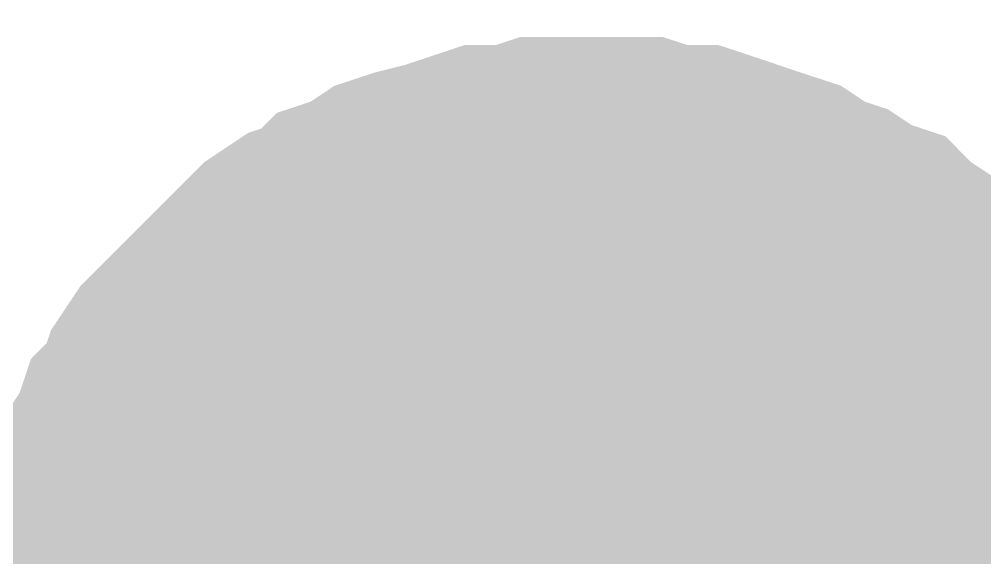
# Model space of a CAD drawing. Header units: inches. Extents: x 0 to 841, y 0 to 594.
# Drawn here: x 279.194 to 280.579, y 275.156 to 275.929 of the extents above; entities that cross this region are included whole.
import ezdxf

# ---------------------------------------------------------------- set-up
doc = ezdxf.new("R2010")
doc.units = ezdxf.units.IN
doc.layers.add('Sheet', color=255, linetype='Continuous')

msp = doc.modelspace()

# ---------------------------------------------------------------- linework, layer by layer
at = {"layer": 'Sheet'}
for points in [[(350.0049, 299.9983, 0.7493, 0.7493, 0), (312.5116, 299.9983, 0.7493, 0.7493, 0), (312.5116, 274.99, 0.7493, 0.7493, 0), (280.0152, 274.99, 0.7493, 0.7493, 0), (262.5093, 274.99, 0.7493, 0.7493, 0), (257.5125, 274.99, 0.7493, 0.7493, 0)], [(279.2516, 274.99, 0.2997, 0.2997, 0), (279.2516, 275.0349, 0.2997, 0.2997, 0), (279.2516, 275.0686, 0.2997, 0.2997, 0), (279.2628, 275.1023, 0.2997, 0.2997, 0), (279.2628, 275.1472, 0.2997, 0.2997, 0), (279.2741, 275.1809, 0.2997, 0.2997, 0), (279.2853, 275.2146, 0.2997, 0.2997, 0), (279.2965, 275.2595, 0.2997, 0.2997, 0), (279.3078, 275.2932, 0.2997, 0.2997, 0), (279.3302, 275.3269, 0.2997, 0.2997, 0), (279.3414, 275.3606, 0.2997, 0.2997, 0), (279.3639, 275.3831, 0.2997, 0.2997, 0), (279.3751, 275.4167, 0.2997, 0.2997, 0), (279.3976, 275.4504, 0.2997, 0.2997, 0), (279.42, 275.4729, 0.2997, 0.2997, 0), (279.4537, 275.5066, 0.2997, 0.2997, 0), (279.4762, 275.529, 0.2997, 0.2997, 0), (279.4987, 275.5515, 0.2997, 0.2997, 0), (279.5323, 275.5852, 0.2997, 0.2997, 0), (279.5548, 275.6076, 0.2997, 0.2997, 0), (279.5885, 275.6301, 0.2997, 0.2997, 0), (279.6222, 275.6413, 0.2997, 0.2997, 0), (279.6446, 275.6638, 0.2997, 0.2997, 0), (279.6783, 275.675, 0.2997, 0.2997, 0), (279.712, 275.6975, 0.2997, 0.2997, 0), (279.7457, 275.7087, 0.2997, 0.2997, 0), (279.7906, 275.7199, 0.2997, 0.2997, 0), (279.8243, 275.7312, 0.2997, 0.2997, 0), (279.858, 275.7424, 0.2997, 0.2997, 0), (279.9029, 275.7424, 0.2997, 0.2997, 0), (279.9366, 275.7536, 0.2997, 0.2997, 0), (279.9703, 275.7536, 0.2997, 0.2997, 0), (280.0152, 275.7536, 0.2997, 0.2997, 0)], [(279.2516, 274.99, 0.2997, 0.2997, 0), (279.2516, 275.0349, 0.2997, 0.2997, 0), (279.2516, 275.0686, 0.2997, 0.2997, 0), (279.2628, 275.1023, 0.2997, 0.2997, 0), (279.2628, 275.1472, 0.2997, 0.2997, 0), (279.2741, 275.1809, 0.2997, 0.2997, 0), (279.2853, 275.2146, 0.2997, 0.2997, 0), (279.2965, 275.2595, 0.2997, 0.2997, 0), (279.3078, 275.2932, 0.2997, 0.2997, 0), (279.3302, 275.3269, 0.2997, 0.2997, 0), (279.3414, 275.3606, 0.2997, 0.2997, 0), (279.3639, 275.3831, 0.2997, 0.2997, 0), (279.3751, 275.4167, 0.2997, 0.2997, 0), (279.3976, 275.4504, 0.2997, 0.2997, 0), (279.42, 275.4729, 0.2997, 0.2997, 0), (279.4537, 275.5066, 0.2997, 0.2997, 0), (279.4762, 275.529, 0.2997, 0.2997, 0), (279.4987, 275.5515, 0.2997, 0.2997, 0), (279.5323, 275.5852, 0.2997, 0.2997, 0), (279.5548, 275.6076, 0.2997, 0.2997, 0), (279.5885, 275.6301, 0.2997, 0.2997, 0), (279.6222, 275.6413, 0.2997, 0.2997, 0), (279.6446, 275.6638, 0.2997, 0.2997, 0), (279.6783, 275.675, 0.2997, 0.2997, 0), (279.712, 275.6975, 0.2997, 0.2997, 0), (279.7457, 275.7087, 0.2997, 0.2997, 0), (279.7906, 275.7199, 0.2997, 0.2997, 0), (279.8243, 275.7312, 0.2997, 0.2997, 0), (279.858, 275.7424, 0.2997, 0.2997, 0), (279.9029, 275.7424, 0.2997, 0.2997, 0), (279.9366, 275.7536, 0.2997, 0.2997, 0), (279.9703, 275.7536, 0.2997, 0.2997, 0), (280.0152, 275.7536, 0.2997, 0.2997, 0)], [(279.2516, 274.99, 0.2997, 0.2997, 0), (279.2516, 275.0349, 0.2997, 0.2997, 0), (279.2516, 275.0686, 0.2997, 0.2997, 0), (279.2628, 275.1023, 0.2997, 0.2997, 0), (279.2628, 275.1472, 0.2997, 0.2997, 0), (279.2741, 275.1809, 0.2997, 0.2997, 0), (279.2853, 275.2146, 0.2997, 0.2997, 0), (279.2965, 275.2595, 0.2997, 0.2997, 0), (279.3078, 275.2932, 0.2997, 0.2997, 0), (279.3302, 275.3269, 0.2997, 0.2997, 0), (279.3414, 275.3606, 0.2997, 0.2997, 0), (279.3639, 275.3831, 0.2997, 0.2997, 0), (279.3751, 275.4167, 0.2997, 0.2997, 0), (279.3976, 275.4504, 0.2997, 0.2997, 0), (279.42, 275.4729, 0.2997, 0.2997, 0), (279.4537, 275.5066, 0.2997, 0.2997, 0), (279.4762, 275.529, 0.2997, 0.2997, 0), (279.4987, 275.5515, 0.2997, 0.2997, 0), (279.5323, 275.5852, 0.2997, 0.2997, 0), (279.5548, 275.6076, 0.2997, 0.2997, 0), (279.5885, 275.6301, 0.2997, 0.2997, 0), (279.6222, 275.6413, 0.2997, 0.2997, 0), (279.6446, 275.6638, 0.2997, 0.2997, 0), (279.6783, 275.675, 0.2997, 0.2997, 0), (279.712, 275.6975, 0.2997, 0.2997, 0), (279.7457, 275.7087, 0.2997, 0.2997, 0), (279.7906, 275.7199, 0.2997, 0.2997, 0), (279.8243, 275.7312, 0.2997, 0.2997, 0), (279.858, 275.7424, 0.2997, 0.2997, 0), (279.9029, 275.7424, 0.2997, 0.2997, 0), (279.9366, 275.7536, 0.2997, 0.2997, 0), (279.9703, 275.7536, 0.2997, 0.2997, 0), (280.0152, 275.7536, 0.2997, 0.2997, 0)], [(280.0152, 275.7536, 0.2997, 0.2997, 0), (280.0152, 275.7536, 0.2997, 0.2997, 0)], [(280.0152, 275.7536, 0.2997, 0.2997, 0), (280.0489, 275.7536, 0.2997, 0.2997, 0), (280.0938, 275.7536, 0.2997, 0.2997, 0), (280.1275, 275.7424, 0.2997, 0.2997, 0), (280.1724, 275.7424, 0.2997, 0.2997, 0), (280.2061, 275.7312, 0.2997, 0.2997, 0), (280.2398, 275.7199, 0.2997, 0.2997, 0), (280.2734, 275.7087, 0.2997, 0.2997, 0), (280.3071, 275.6975, 0.2997, 0.2997, 0), (280.3408, 275.675, 0.2997, 0.2997, 0), (280.3745, 275.6638, 0.2997, 0.2997, 0), (280.4082, 275.6413, 0.2997, 0.2997, 0), (280.4419, 275.6301, 0.2997, 0.2997, 0), (280.4643, 275.6076, 0.2997, 0.2997, 0), (280.498, 275.5852, 0.2997, 0.2997, 0), (280.5317, 275.5515, 0.2997, 0.2997, 0), (280.5542, 275.529, 0.2997, 0.2997, 0), (280.5766, 275.5066, 0.2997, 0.2997, 0), (280.5991, 275.4729, 0.2997, 0.2997, 0), (280.6215, 275.4504, 0.2997, 0.2997, 0), (280.644, 275.4167, 0.2997, 0.2997, 0), (280.6665, 275.3831, 0.2997, 0.2997, 0), (280.6889, 275.3606, 0.2997, 0.2997, 0), (280.7001, 275.3269, 0.2997, 0.2997, 0), (280.7226, 275.2932, 0.2997, 0.2997, 0), (280.7338, 275.2595, 0.2997, 0.2997, 0)], [(280.0152, 275.7536, 0.2997, 0.2997, 0), (280.0152, 275.7536, 0.2997, 0.2997, 0)], [(280.0152, 275.7536, 0.2997, 0.2997, 0), (280.0489, 275.7536, 0.2997, 0.2997, 0), (280.0938, 275.7536, 0.2997, 0.2997, 0), (280.1275, 275.7424, 0.2997, 0.2997, 0), (280.1724, 275.7424, 0.2997, 0.2997, 0), (280.2061, 275.7312, 0.2997, 0.2997, 0), (280.2398, 275.7199, 0.2997, 0.2997, 0), (280.2734, 275.7087, 0.2997, 0.2997, 0), (280.3071, 275.6975, 0.2997, 0.2997, 0), (280.3408, 275.675, 0.2997, 0.2997, 0), (280.3745, 275.6638, 0.2997, 0.2997, 0), (280.4082, 275.6413, 0.2997, 0.2997, 0), (280.4419, 275.6301, 0.2997, 0.2997, 0), (280.4643, 275.6076, 0.2997, 0.2997, 0), (280.498, 275.5852, 0.2997, 0.2997, 0), (280.5317, 275.5515, 0.2997, 0.2997, 0), (280.5542, 275.529, 0.2997, 0.2997, 0), (280.5766, 275.5066, 0.2997, 0.2997, 0), (280.5991, 275.4729, 0.2997, 0.2997, 0), (280.6215, 275.4504, 0.2997, 0.2997, 0), (280.644, 275.4167, 0.2997, 0.2997, 0), (280.6665, 275.3831, 0.2997, 0.2997, 0), (280.6889, 275.3606, 0.2997, 0.2997, 0), (280.7001, 275.3269, 0.2997, 0.2997, 0), (280.7226, 275.2932, 0.2997, 0.2997, 0), (280.7338, 275.2595, 0.2997, 0.2997, 0)], [(280.0152, 275.7536, 0.2997, 0.2997, 0), (280.0152, 275.7536, 0.2997, 0.2997, 0)], [(280.0152, 275.7536, 0.2997, 0.2997, 0), (280.0489, 275.7536, 0.2997, 0.2997, 0), (280.0938, 275.7536, 0.2997, 0.2997, 0), (280.1275, 275.7424, 0.2997, 0.2997, 0), (280.1724, 275.7424, 0.2997, 0.2997, 0), (280.2061, 275.7312, 0.2997, 0.2997, 0), (280.2398, 275.7199, 0.2997, 0.2997, 0), (280.2734, 275.7087, 0.2997, 0.2997, 0), (280.3071, 275.6975, 0.2997, 0.2997, 0), (280.3408, 275.675, 0.2997, 0.2997, 0), (280.3745, 275.6638, 0.2997, 0.2997, 0), (280.4082, 275.6413, 0.2997, 0.2997, 0), (280.4419, 275.6301, 0.2997, 0.2997, 0), (280.4643, 275.6076, 0.2997, 0.2997, 0), (280.498, 275.5852, 0.2997, 0.2997, 0), (280.5317, 275.5515, 0.2997, 0.2997, 0), (280.5542, 275.529, 0.2997, 0.2997, 0), (280.5766, 275.5066, 0.2997, 0.2997, 0), (280.5991, 275.4729, 0.2997, 0.2997, 0), (280.6215, 275.4504, 0.2997, 0.2997, 0), (280.644, 275.4167, 0.2997, 0.2997, 0), (280.6665, 275.3831, 0.2997, 0.2997, 0), (280.6889, 275.3606, 0.2997, 0.2997, 0), (280.7001, 275.3269, 0.2997, 0.2997, 0), (280.7226, 275.2932, 0.2997, 0.2997, 0), (280.7338, 275.2595, 0.2997, 0.2997, 0)], [(279.2628, 275.1023, 0.0991, 0.0991, 0), (279.2628, 275.1472, 0.0991, 0.0991, 0), (279.2741, 275.1809, 0.0991, 0.0991, 0), (279.2853, 275.2146, 0.0991, 0.0991, 0), (279.2965, 275.2595, 0.0991, 0.0991, 0), (279.3078, 275.2932, 0.0991, 0.0991, 0), (279.3302, 275.3269, 0.0991, 0.0991, 0), (279.3414, 275.3606, 0.0991, 0.0991, 0), (279.3639, 275.3831, 0.0991, 0.0991, 0), (279.3751, 275.4167, 0.0991, 0.0991, 0), (279.3976, 275.4504, 0.0991, 0.0991, 0), (279.42, 275.4729, 0.0991, 0.0991, 0), (279.4537, 275.5066, 0.0991, 0.0991, 0), (279.4762, 275.529, 0.0991, 0.0991, 0), (279.4987, 275.5515, 0.0991, 0.0991, 0), (279.5323, 275.5852, 0.0991, 0.0991, 0), (279.5548, 275.6076, 0.0991, 0.0991, 0), (279.5885, 275.6301, 0.0991, 0.0991, 0), (279.6222, 275.6413, 0.0991, 0.0991, 0), (279.6446, 275.6638, 0.0991, 0.0991, 0), (279.6783, 275.675, 0.0991, 0.0991, 0), (279.712, 275.6975, 0.0991, 0.0991, 0), (279.7457, 275.7087, 0.0991, 0.0991, 0), (279.7906, 275.7199, 0.0991, 0.0991, 0), (279.8243, 275.7312, 0.0991, 0.0991, 0), (279.858, 275.7424, 0.0991, 0.0991, 0), (279.9029, 275.7424, 0.0991, 0.0991, 0), (279.9366, 275.7536, 0.0991, 0.0991, 0), (279.9703, 275.7536, 0.0991, 0.0991, 0), (280.0152, 275.7536, 0.0991, 0.0991, 0)], [(279.2628, 275.1023, 0.0991, 0.0991, 0), (279.2628, 275.1472, 0.0991, 0.0991, 0), (279.2741, 275.1809, 0.0991, 0.0991, 0), (279.2853, 275.2146, 0.0991, 0.0991, 0), (279.2965, 275.2595, 0.0991, 0.0991, 0), (279.3078, 275.2932, 0.0991, 0.0991, 0), (279.3302, 275.3269, 0.0991, 0.0991, 0), (279.3414, 275.3606, 0.0991, 0.0991, 0), (279.3639, 275.3831, 0.0991, 0.0991, 0), (279.3751, 275.4167, 0.0991, 0.0991, 0), (279.3976, 275.4504, 0.0991, 0.0991, 0), (279.42, 275.4729, 0.0991, 0.0991, 0), (279.4537, 275.5066, 0.0991, 0.0991, 0), (279.4762, 275.529, 0.0991, 0.0991, 0), (279.4987, 275.5515, 0.0991, 0.0991, 0), (279.5323, 275.5852, 0.0991, 0.0991, 0), (279.5548, 275.6076, 0.0991, 0.0991, 0), (279.5885, 275.6301, 0.0991, 0.0991, 0), (279.6222, 275.6413, 0.0991, 0.0991, 0), (279.6446, 275.6638, 0.0991, 0.0991, 0), (279.6783, 275.675, 0.0991, 0.0991, 0), (279.712, 275.6975, 0.0991, 0.0991, 0), (279.7457, 275.7087, 0.0991, 0.0991, 0), (279.7906, 275.7199, 0.0991, 0.0991, 0), (279.8243, 275.7312, 0.0991, 0.0991, 0), (279.858, 275.7424, 0.0991, 0.0991, 0), (279.9029, 275.7424, 0.0991, 0.0991, 0), (279.9366, 275.7536, 0.0991, 0.0991, 0), (279.9703, 275.7536, 0.0991, 0.0991, 0), (280.0152, 275.7536, 0.0991, 0.0991, 0)], [(279.2628, 275.1023, 0.0991, 0.0991, 0), (279.2628, 275.1472, 0.0991, 0.0991, 0), (279.2741, 275.1809, 0.0991, 0.0991, 0), (279.2853, 275.2146, 0.0991, 0.0991, 0), (279.2965, 275.2595, 0.0991, 0.0991, 0), (279.3078, 275.2932, 0.0991, 0.0991, 0), (279.3302, 275.3269, 0.0991, 0.0991, 0), (279.3414, 275.3606, 0.0991, 0.0991, 0), (279.3639, 275.3831, 0.0991, 0.0991, 0), (279.3751, 275.4167, 0.0991, 0.0991, 0), (279.3976, 275.4504, 0.0991, 0.0991, 0), (279.42, 275.4729, 0.0991, 0.0991, 0), (279.4537, 275.5066, 0.0991, 0.0991, 0), (279.4762, 275.529, 0.0991, 0.0991, 0), (279.4987, 275.5515, 0.0991, 0.0991, 0), (279.5323, 275.5852, 0.0991, 0.0991, 0), (279.5548, 275.6076, 0.0991, 0.0991, 0), (279.5885, 275.6301, 0.0991, 0.0991, 0), (279.6222, 275.6413, 0.0991, 0.0991, 0), (279.6446, 275.6638, 0.0991, 0.0991, 0), (279.6783, 275.675, 0.0991, 0.0991, 0), (279.712, 275.6975, 0.0991, 0.0991, 0), (279.7457, 275.7087, 0.0991, 0.0991, 0), (279.7906, 275.7199, 0.0991, 0.0991, 0), (279.8243, 275.7312, 0.0991, 0.0991, 0), (279.858, 275.7424, 0.0991, 0.0991, 0), (279.9029, 275.7424, 0.0991, 0.0991, 0), (279.9366, 275.7536, 0.0991, 0.0991, 0), (279.9703, 275.7536, 0.0991, 0.0991, 0), (280.0152, 275.7536, 0.0991, 0.0991, 0)], [(280.0152, 275.7536, 0.0991, 0.0991, 0), (280.0152, 275.7536, 0.0991, 0.0991, 0)], [(280.0152, 275.7536, 0.0991, 0.0991, 0), (280.0489, 275.7536, 0.0991, 0.0991, 0), (280.0938, 275.7536, 0.0991, 0.0991, 0), (280.1275, 275.7424, 0.0991, 0.0991, 0), (280.1724, 275.7424, 0.0991, 0.0991, 0), (280.2061, 275.7312, 0.0991, 0.0991, 0), (280.2398, 275.7199, 0.0991, 0.0991, 0), (280.2734, 275.7087, 0.0991, 0.0991, 0), (280.3071, 275.6975, 0.0991, 0.0991, 0), (280.3408, 275.675, 0.0991, 0.0991, 0), (280.3745, 275.6638, 0.0991, 0.0991, 0), (280.4082, 275.6413, 0.0991, 0.0991, 0), (280.4419, 275.6301, 0.0991, 0.0991, 0), (280.4643, 275.6076, 0.0991, 0.0991, 0), (280.498, 275.5852, 0.0991, 0.0991, 0), (280.5317, 275.5515, 0.0991, 0.0991, 0), (280.5542, 275.529, 0.0991, 0.0991, 0), (280.5766, 275.5066, 0.0991, 0.0991, 0), (280.5991, 275.4729, 0.0991, 0.0991, 0), (280.6215, 275.4504, 0.0991, 0.0991, 0), (280.644, 275.4167, 0.0991, 0.0991, 0)], [(280.0152, 275.7536, 0.0991, 0.0991, 0), (280.0152, 275.7536, 0.0991, 0.0991, 0)], [(280.0152, 275.7536, 0.0991, 0.0991, 0), (280.0489, 275.7536, 0.0991, 0.0991, 0), (280.0938, 275.7536, 0.0991, 0.0991, 0), (280.1275, 275.7424, 0.0991, 0.0991, 0), (280.1724, 275.7424, 0.0991, 0.0991, 0), (280.2061, 275.7312, 0.0991, 0.0991, 0), (280.2398, 275.7199, 0.0991, 0.0991, 0), (280.2734, 275.7087, 0.0991, 0.0991, 0), (280.3071, 275.6975, 0.0991, 0.0991, 0), (280.3408, 275.675, 0.0991, 0.0991, 0), (280.3745, 275.6638, 0.0991, 0.0991, 0), (280.4082, 275.6413, 0.0991, 0.0991, 0), (280.4419, 275.6301, 0.0991, 0.0991, 0), (280.4643, 275.6076, 0.0991, 0.0991, 0), (280.498, 275.5852, 0.0991, 0.0991, 0), (280.5317, 275.5515, 0.0991, 0.0991, 0), (280.5542, 275.529, 0.0991, 0.0991, 0), (280.5766, 275.5066, 0.0991, 0.0991, 0), (280.5991, 275.4729, 0.0991, 0.0991, 0), (280.6215, 275.4504, 0.0991, 0.0991, 0), (280.644, 275.4167, 0.0991, 0.0991, 0)], [(280.0152, 275.7536, 0.0991, 0.0991, 0), (280.0152, 275.7536, 0.0991, 0.0991, 0)], [(280.0152, 275.7536, 0.0991, 0.0991, 0), (280.0489, 275.7536, 0.0991, 0.0991, 0), (280.0938, 275.7536, 0.0991, 0.0991, 0), (280.1275, 275.7424, 0.0991, 0.0991, 0), (280.1724, 275.7424, 0.0991, 0.0991, 0), (280.2061, 275.7312, 0.0991, 0.0991, 0), (280.2398, 275.7199, 0.0991, 0.0991, 0), (280.2734, 275.7087, 0.0991, 0.0991, 0), (280.3071, 275.6975, 0.0991, 0.0991, 0), (280.3408, 275.675, 0.0991, 0.0991, 0), (280.3745, 275.6638, 0.0991, 0.0991, 0), (280.4082, 275.6413, 0.0991, 0.0991, 0), (280.4419, 275.6301, 0.0991, 0.0991, 0), (280.4643, 275.6076, 0.0991, 0.0991, 0), (280.498, 275.5852, 0.0991, 0.0991, 0), (280.5317, 275.5515, 0.0991, 0.0991, 0), (280.5542, 275.529, 0.0991, 0.0991, 0), (280.5766, 275.5066, 0.0991, 0.0991, 0), (280.5991, 275.4729, 0.0991, 0.0991, 0), (280.6215, 275.4504, 0.0991, 0.0991, 0), (280.644, 275.4167, 0.0991, 0.0991, 0)], [(279.5099, 274.99, 0.2997, 0.2997, 0), (279.5099, 275.0125, 0.2997, 0.2997, 0), (279.5099, 275.0462, 0.2997, 0.2997, 0), (279.5211, 275.0686, 0.2997, 0.2997, 0), (279.5211, 275.0911, 0.2997, 0.2997, 0), (279.5211, 275.1135, 0.2997, 0.2997, 0), (279.5323, 275.1472, 0.2997, 0.2997, 0), (279.5436, 275.1697, 0.2997, 0.2997, 0), (279.5548, 275.1922, 0.2997, 0.2997, 0), (279.5548, 275.2146, 0.2997, 0.2997, 0), (279.566, 275.2371, 0.2997, 0.2997, 0), (279.5773, 275.2595, 0.2997, 0.2997, 0), (279.5997, 275.282, 0.2997, 0.2997, 0), (279.6109, 275.2932, 0.2997, 0.2997, 0), (279.6222, 275.3157, 0.2997, 0.2997, 0), (279.6446, 275.3381, 0.2997, 0.2997, 0), (279.6559, 275.3494, 0.2997, 0.2997, 0), (279.6783, 275.3718, 0.2997, 0.2997, 0), (279.6895, 275.3831, 0.2997, 0.2997, 0), (279.712, 275.4055, 0.2997, 0.2997, 0), (279.7345, 275.4167, 0.2997, 0.2997, 0), (279.7569, 275.428, 0.2997, 0.2997, 0), (279.7681, 275.4392, 0.2997, 0.2997, 0), (279.7906, 275.4504, 0.2997, 0.2997, 0), (279.8131, 275.4617, 0.2997, 0.2997, 0), (279.8355, 275.4729, 0.2997, 0.2997, 0), (279.8692, 275.4841, 0.2997, 0.2997, 0), (279.8917, 275.4953, 0.2997, 0.2997, 0), (279.9141, 275.4953, 0.2997, 0.2997, 0), (279.9366, 275.4953, 0.2997, 0.2997, 0), (279.959, 275.5066, 0.2997, 0.2997, 0), (279.9927, 275.5066, 0.2997, 0.2997, 0), (280.0152, 275.5066, 0.2997, 0.2997, 0)], [(279.5099, 274.99, 0.2997, 0.2997, 0), (279.5099, 275.0125, 0.2997, 0.2997, 0), (279.5099, 275.0462, 0.2997, 0.2997, 0), (279.5211, 275.0686, 0.2997, 0.2997, 0), (279.5211, 275.0911, 0.2997, 0.2997, 0), (279.5211, 275.1135, 0.2997, 0.2997, 0), (279.5323, 275.1472, 0.2997, 0.2997, 0), (279.5436, 275.1697, 0.2997, 0.2997, 0), (279.5548, 275.1922, 0.2997, 0.2997, 0), (279.5548, 275.2146, 0.2997, 0.2997, 0), (279.566, 275.2371, 0.2997, 0.2997, 0), (279.5773, 275.2595, 0.2997, 0.2997, 0), (279.5997, 275.282, 0.2997, 0.2997, 0), (279.6109, 275.2932, 0.2997, 0.2997, 0), (279.6222, 275.3157, 0.2997, 0.2997, 0), (279.6446, 275.3381, 0.2997, 0.2997, 0), (279.6559, 275.3494, 0.2997, 0.2997, 0), (279.6783, 275.3718, 0.2997, 0.2997, 0), (279.6895, 275.3831, 0.2997, 0.2997, 0), (279.712, 275.4055, 0.2997, 0.2997, 0), (279.7345, 275.4167, 0.2997, 0.2997, 0), (279.7569, 275.428, 0.2997, 0.2997, 0), (279.7681, 275.4392, 0.2997, 0.2997, 0), (279.7906, 275.4504, 0.2997, 0.2997, 0), (279.8131, 275.4617, 0.2997, 0.2997, 0), (279.8355, 275.4729, 0.2997, 0.2997, 0), (279.8692, 275.4841, 0.2997, 0.2997, 0), (279.8917, 275.4953, 0.2997, 0.2997, 0), (279.9141, 275.4953, 0.2997, 0.2997, 0), (279.9366, 275.4953, 0.2997, 0.2997, 0), (279.959, 275.5066, 0.2997, 0.2997, 0), (279.9927, 275.5066, 0.2997, 0.2997, 0), (280.0152, 275.5066, 0.2997, 0.2997, 0)], [(280.0152, 275.5066, 0.2997, 0.2997, 0), (280.0152, 275.5066, 0.2997, 0.2997, 0)], [(280.0152, 275.5066, 0.2997, 0.2997, 0), (280.0376, 275.5066, 0.2997, 0.2997, 0), (280.0713, 275.5066, 0.2997, 0.2997, 0), (280.0938, 275.4953, 0.2997, 0.2997, 0), (280.1162, 275.4953, 0.2997, 0.2997, 0), (280.1387, 275.4953, 0.2997, 0.2997, 0), (280.1612, 275.4841, 0.2997, 0.2997, 0), (280.1948, 275.4729, 0.2997, 0.2997, 0), (280.2173, 275.4617, 0.2997, 0.2997, 0), (280.2398, 275.4504, 0.2997, 0.2997, 0), (280.2622, 275.4392, 0.2997, 0.2997, 0), (280.2734, 275.428, 0.2997, 0.2997, 0), (280.2959, 275.4167, 0.2997, 0.2997, 0), (280.3184, 275.4055, 0.2997, 0.2997, 0), (280.3408, 275.3831, 0.2997, 0.2997, 0), (280.352, 275.3718, 0.2997, 0.2997, 0), (280.3745, 275.3494, 0.2997, 0.2997, 0), (280.3857, 275.3381, 0.2997, 0.2997, 0), (280.4082, 275.3157, 0.2997, 0.2997, 0), (280.4194, 275.2932, 0.2997, 0.2997, 0), (280.4307, 275.282, 0.2997, 0.2997, 0), (280.4531, 275.2595, 0.2997, 0.2997, 0), (280.4643, 275.2371, 0.2997, 0.2997, 0), (280.4756, 275.2146, 0.2997, 0.2997, 0), (280.4756, 275.1922, 0.2997, 0.2997, 0), (280.4868, 275.1697, 0.2997, 0.2997, 0), (280.498, 275.1472, 0.2997, 0.2997, 0), (280.5093, 275.1135, 0.2997, 0.2997, 0), (280.5093, 275.0911, 0.2997, 0.2997, 0), (280.5093, 275.0686, 0.2997, 0.2997, 0), (280.5205, 275.0462, 0.2997, 0.2997, 0), (280.5205, 275.0125, 0.2997, 0.2997, 0), (280.5205, 274.99, 0.2997, 0.2997, 0)], [(280.0152, 275.5066, 0.2997, 0.2997, 0), (280.0152, 275.5066, 0.2997, 0.2997, 0)], [(280.0152, 275.5066, 0.2997, 0.2997, 0), (280.0376, 275.5066, 0.2997, 0.2997, 0), (280.0713, 275.5066, 0.2997, 0.2997, 0), (280.0938, 275.4953, 0.2997, 0.2997, 0), (280.1162, 275.4953, 0.2997, 0.2997, 0), (280.1387, 275.4953, 0.2997, 0.2997, 0), (280.1612, 275.4841, 0.2997, 0.2997, 0), (280.1948, 275.4729, 0.2997, 0.2997, 0), (280.2173, 275.4617, 0.2997, 0.2997, 0), (280.2398, 275.4504, 0.2997, 0.2997, 0), (280.2622, 275.4392, 0.2997, 0.2997, 0), (280.2734, 275.428, 0.2997, 0.2997, 0), (280.2959, 275.4167, 0.2997, 0.2997, 0), (280.3184, 275.4055, 0.2997, 0.2997, 0), (280.3408, 275.3831, 0.2997, 0.2997, 0), (280.352, 275.3718, 0.2997, 0.2997, 0), (280.3745, 275.3494, 0.2997, 0.2997, 0), (280.3857, 275.3381, 0.2997, 0.2997, 0), (280.4082, 275.3157, 0.2997, 0.2997, 0), (280.4194, 275.2932, 0.2997, 0.2997, 0), (280.4307, 275.282, 0.2997, 0.2997, 0), (280.4531, 275.2595, 0.2997, 0.2997, 0), (280.4643, 275.2371, 0.2997, 0.2997, 0), (280.4756, 275.2146, 0.2997, 0.2997, 0), (280.4756, 275.1922, 0.2997, 0.2997, 0), (280.4868, 275.1697, 0.2997, 0.2997, 0), (280.498, 275.1472, 0.2997, 0.2997, 0), (280.5093, 275.1135, 0.2997, 0.2997, 0), (280.5093, 275.0911, 0.2997, 0.2997, 0), (280.5093, 275.0686, 0.2997, 0.2997, 0), (280.5205, 275.0462, 0.2997, 0.2997, 0), (280.5205, 275.0125, 0.2997, 0.2997, 0), (280.5205, 274.99, 0.2997, 0.2997, 0)], [(279.5211, 275.0911, 0.0991, 0.0991, 0), (279.5211, 275.1135, 0.0991, 0.0991, 0), (279.5323, 275.1472, 0.0991, 0.0991, 0), (279.5436, 275.1697, 0.0991, 0.0991, 0), (279.5548, 275.1922, 0.0991, 0.0991, 0), (279.5548, 275.2146, 0.0991, 0.0991, 0), (279.566, 275.2371, 0.0991, 0.0991, 0), (279.5773, 275.2595, 0.0991, 0.0991, 0), (279.5997, 275.282, 0.0991, 0.0991, 0), (279.6109, 275.2932, 0.0991, 0.0991, 0), (279.6222, 275.3157, 0.0991, 0.0991, 0), (279.6446, 275.3381, 0.0991, 0.0991, 0), (279.6559, 275.3494, 0.0991, 0.0991, 0), (279.6783, 275.3718, 0.0991, 0.0991, 0), (279.6895, 275.3831, 0.0991, 0.0991, 0), (279.712, 275.4055, 0.0991, 0.0991, 0), (279.7345, 275.4167, 0.0991, 0.0991, 0), (279.7569, 275.428, 0.0991, 0.0991, 0), (279.7681, 275.4392, 0.0991, 0.0991, 0), (279.7906, 275.4504, 0.0991, 0.0991, 0), (279.8131, 275.4617, 0.0991, 0.0991, 0), (279.8355, 275.4729, 0.0991, 0.0991, 0), (279.8692, 275.4841, 0.0991, 0.0991, 0), (279.8917, 275.4953, 0.0991, 0.0991, 0), (279.9141, 275.4953, 0.0991, 0.0991, 0), (279.9366, 275.4953, 0.0991, 0.0991, 0), (279.959, 275.5066, 0.0991, 0.0991, 0), (279.9927, 275.5066, 0.0991, 0.0991, 0), (280.0152, 275.5066, 0.0991, 0.0991, 0)], [(279.5211, 275.0911, 0.0991, 0.0991, 0), (279.5211, 275.1135, 0.0991, 0.0991, 0), (279.5323, 275.1472, 0.0991, 0.0991, 0), (279.5436, 275.1697, 0.0991, 0.0991, 0), (279.5548, 275.1922, 0.0991, 0.0991, 0), (279.5548, 275.2146, 0.0991, 0.0991, 0), (279.566, 275.2371, 0.0991, 0.0991, 0), (279.5773, 275.2595, 0.0991, 0.0991, 0), (279.5997, 275.282, 0.0991, 0.0991, 0), (279.6109, 275.2932, 0.0991, 0.0991, 0), (279.6222, 275.3157, 0.0991, 0.0991, 0), (279.6446, 275.3381, 0.0991, 0.0991, 0), (279.6559, 275.3494, 0.0991, 0.0991, 0), (279.6783, 275.3718, 0.0991, 0.0991, 0), (279.6895, 275.3831, 0.0991, 0.0991, 0), (279.712, 275.4055, 0.0991, 0.0991, 0), (279.7345, 275.4167, 0.0991, 0.0991, 0), (279.7569, 275.428, 0.0991, 0.0991, 0), (279.7681, 275.4392, 0.0991, 0.0991, 0), (279.7906, 275.4504, 0.0991, 0.0991, 0), (279.8131, 275.4617, 0.0991, 0.0991, 0), (279.8355, 275.4729, 0.0991, 0.0991, 0), (279.8692, 275.4841, 0.0991, 0.0991, 0), (279.8917, 275.4953, 0.0991, 0.0991, 0), (279.9141, 275.4953, 0.0991, 0.0991, 0), (279.9366, 275.4953, 0.0991, 0.0991, 0), (279.959, 275.5066, 0.0991, 0.0991, 0), (279.9927, 275.5066, 0.0991, 0.0991, 0), (280.0152, 275.5066, 0.0991, 0.0991, 0)], [(280.0152, 275.5066, 0.0991, 0.0991, 0), (280.0152, 275.5066, 0.0991, 0.0991, 0)], [(280.0152, 275.5066, 0.0991, 0.0991, 0), (280.0376, 275.5066, 0.0991, 0.0991, 0), (280.0713, 275.5066, 0.0991, 0.0991, 0), (280.0938, 275.4953, 0.0991, 0.0991, 0), (280.1162, 275.4953, 0.0991, 0.0991, 0), (280.1387, 275.4953, 0.0991, 0.0991, 0), (280.1612, 275.4841, 0.0991, 0.0991, 0), (280.1948, 275.4729, 0.0991, 0.0991, 0), (280.2173, 275.4617, 0.0991, 0.0991, 0), (280.2398, 275.4504, 0.0991, 0.0991, 0), (280.2622, 275.4392, 0.0991, 0.0991, 0), (280.2734, 275.428, 0.0991, 0.0991, 0), (280.2959, 275.4167, 0.0991, 0.0991, 0), (280.3184, 275.4055, 0.0991, 0.0991, 0), (280.3408, 275.3831, 0.0991, 0.0991, 0), (280.352, 275.3718, 0.0991, 0.0991, 0), (280.3745, 275.3494, 0.0991, 0.0991, 0), (280.3857, 275.3381, 0.0991, 0.0991, 0), (280.4082, 275.3157, 0.0991, 0.0991, 0), (280.4194, 275.2932, 0.0991, 0.0991, 0), (280.4307, 275.282, 0.0991, 0.0991, 0), (280.4531, 275.2595, 0.0991, 0.0991, 0), (280.4643, 275.2371, 0.0991, 0.0991, 0), (280.4756, 275.2146, 0.0991, 0.0991, 0), (280.4756, 275.1922, 0.0991, 0.0991, 0), (280.4868, 275.1697, 0.0991, 0.0991, 0), (280.498, 275.1472, 0.0991, 0.0991, 0), (280.5093, 275.1135, 0.0991, 0.0991, 0), (280.5093, 275.0911, 0.0991, 0.0991, 0)], [(280.0152, 275.5066, 0.0991, 0.0991, 0), (280.0152, 275.5066, 0.0991, 0.0991, 0)], [(280.0152, 275.5066, 0.0991, 0.0991, 0), (280.0376, 275.5066, 0.0991, 0.0991, 0), (280.0713, 275.5066, 0.0991, 0.0991, 0), (280.0938, 275.4953, 0.0991, 0.0991, 0), (280.1162, 275.4953, 0.0991, 0.0991, 0), (280.1387, 275.4953, 0.0991, 0.0991, 0), (280.1612, 275.4841, 0.0991, 0.0991, 0), (280.1948, 275.4729, 0.0991, 0.0991, 0), (280.2173, 275.4617, 0.0991, 0.0991, 0), (280.2398, 275.4504, 0.0991, 0.0991, 0), (280.2622, 275.4392, 0.0991, 0.0991, 0), (280.2734, 275.428, 0.0991, 0.0991, 0), (280.2959, 275.4167, 0.0991, 0.0991, 0), (280.3184, 275.4055, 0.0991, 0.0991, 0), (280.3408, 275.3831, 0.0991, 0.0991, 0), (280.352, 275.3718, 0.0991, 0.0991, 0), (280.3745, 275.3494, 0.0991, 0.0991, 0), (280.3857, 275.3381, 0.0991, 0.0991, 0), (280.4082, 275.3157, 0.0991, 0.0991, 0), (280.4194, 275.2932, 0.0991, 0.0991, 0), (280.4307, 275.282, 0.0991, 0.0991, 0), (280.4531, 275.2595, 0.0991, 0.0991, 0), (280.4643, 275.2371, 0.0991, 0.0991, 0), (280.4756, 275.2146, 0.0991, 0.0991, 0), (280.4756, 275.1922, 0.0991, 0.0991, 0), (280.4868, 275.1697, 0.0991, 0.0991, 0), (280.498, 275.1472, 0.0991, 0.0991, 0), (280.5093, 275.1135, 0.0991, 0.0991, 0), (280.5093, 275.0911, 0.0991, 0.0991, 0)], [(280.0152, 269.4988, 0.7493, 0.7493, 0), (280.0152, 274.99, 0.7493, 0.7493, 0)]]:
    msp.add_lwpolyline(points, format="xyseb", dxfattribs=at)
msp.add_lwpolyline([(279.746, 275, 0.508, 0.508, 1), (280.254, 275, 0.508, 0.508, 1)], format="xyseb", close=True, dxfattribs=at)

doc.saveas('drawing.dxf')
